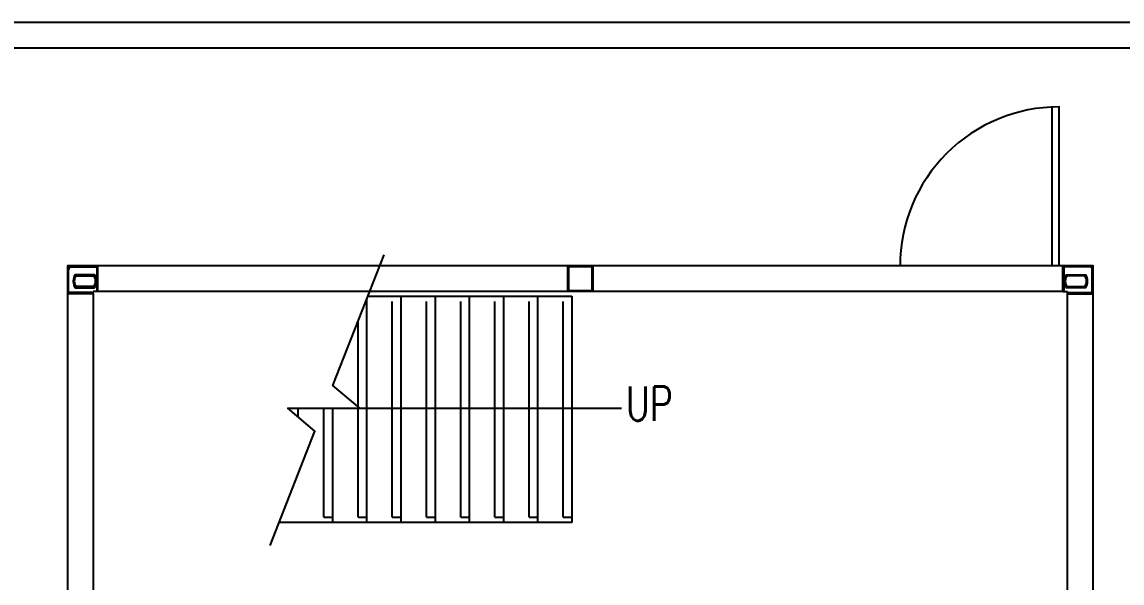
# Model space of a CAD drawing. Header units: millimetres. Extents: x 4133871 to 4440428, y -545651 to -495191.
# Drawn here: x 4273001.8 to 4273387.8, y -499394.2 to -499197.5 of the extents above; entities that cross this region are included whole.
import ezdxf

# ---------------------------------------------------------------- set-up
doc = ezdxf.new("R2010")
doc.units = ezdxf.units.MM
doc.header["$LTSCALE"] = 60
doc.layers.add('DITCH', color=7, linetype='Continuous', lineweight=0)
doc.styles.get("Standard").update_dxf_attribs({"font": 'romans.shx', "width": 0.75, "bigfont": 'whgtxt.shx'})

# ---------------------------------------------------------------- blocks, each defined once
blk = doc.blocks.new('KEY PLAN_NEW')
at = {"color": 253}
for p, q in [((-2548.66, -1011.94, 46), (-2548.66, -993.36, 46)), ((-2605.36, -1011.94, 46), (-2605.36, -1014.94, 46)), ((-2605.36, -1011.94, 46), (-2602.36, -1011.94, 46)), ((-2602.48, -1012.06, 46), (-2605.24, -1012.06, 46)), ((-2602.48, -1012.06, 46), (-2605.24, -1012.06, 46)), ((-2605.24, -1012.06, 46), (-2605.24, -1014.82, 46)), ((-2602.48, -1014.82, 46), (-2602.48, -1012.06, 46)), ((-2602.36, -1014.94, 46), (-2602.36, -1011.94, 46)), ((-2660.86, -1015.18, 46), (-2660.86, -1014.94, 46)), ((-2660.3, -1014.94, 46), (-2660.86, -1014.94, 46)), ((-2660.86, -1015.18, 46), (-2660.86, -1068.7, 46)), ((-2547.42, -1014.94, 46), (-2660.3, -1014.94, 46)), ((-2602.36, -1014.94, 46), (-2605.36, -1014.94, 46)), ((-2605.24, -1014.82, 46), (-2602.48, -1014.82, 46)), ((-2547.42, -1014.94, 46), (-2546.86, -1014.94, 46)), ((-2546.86, -1015.18, 46), (-2546.86, -1014.94, 46)), ((-2546.86, -1068.7, 46), (-2546.86, -1015.18, 46)), ((-2628.86, -1015.82, 46), (-2628.86, -1041.94, 46)), ((-2628.73, -1015.49, 46), (-2604.86, -1015.49, 46)), ((-2625.86, -1041.3, 46), (-2625.86, -1016.09, 46)), ((-2624.86, -1015.49, 46), (-2624.86, -1041.94, 46)), ((-2621.86, -1041.3, 46), (-2621.86, -1016.09, 46)), ((-2620.86, -1015.49, 46), (-2620.86, -1041.94, 46)), ((-2617.86, -1041.3, 46), (-2617.86, -1016.09, 46)), ((-2616.86, -1015.49, 46), (-2616.86, -1041.94, 46)), ((-2613.86, -1041.3, 46), (-2613.86, -1016.09, 46)), ((-2612.86, -1015.49, 46), (-2612.86, -1041.94, 46)), ((-2609.86, -1041.3, 46), (-2609.86, -1016.09, 46)), ((-2608.86, -1015.49, 46), (-2608.86, -1041.94, 46)), ((-2605.86, -1041.3, 46), (-2605.86, -1016.09, 46)), ((-2604.86, -1015.49, 46), (-2604.86, -1036.87, 46)), ((-2604.86, -1015.49, 46), (-2604.86, -1041.94, 46)), ((-2629.86, -1041.3, 46), (-2629.86, -1018.38, 46)), ((-2638.07, -1028.56, 46), (-2599.04, -1028.56, 46)), ((-2633.86, -1041.3, 46), (-2633.86, -1028.56, 46)), ((-2632.86, -1028.56, 46), (-2632.86, -1041.94, 46)), ((-2604.86, -1041.94, 46), (-2639.09, -1041.94, 46)), ((-2633.86, -1041.3, 46), (-2632.86, -1041.3, 46)), ((-2633.86, -1041.3, 46), (-2632.86, -1041.3, 46)), ((-2629.86, -1041.3, 46), (-2628.86, -1041.3, 46)), ((-2629.86, -1041.3, 46), (-2628.86, -1041.3, 46)), ((-2625.86, -1041.3, 46), (-2624.86, -1041.3, 46)), ((-2625.86, -1041.3, 46), (-2624.86, -1041.3, 46)), ((-2621.86, -1041.3, 46), (-2620.86, -1041.3, 46)), ((-2621.86, -1041.3, 46), (-2620.86, -1041.3, 46)), ((-2617.86, -1041.3, 46), (-2616.86, -1041.3, 46)), ((-2617.86, -1041.3, 46), (-2616.86, -1041.3, 46)), ((-2613.86, -1041.3, 46), (-2612.86, -1041.3, 46)), ((-2613.86, -1041.3, 46), (-2612.86, -1041.3, 46)), ((-2609.86, -1041.3, 46), (-2608.86, -1041.3, 46)), ((-2609.86, -1041.3, 46), (-2608.86, -1041.3, 46)), ((-2605.86, -1041.3, 46), (-2604.86, -1041.3, 46)), ((-2605.86, -1041.3, 46), (-2604.86, -1041.3, 46))]:
    blk.add_line(p, q, dxfattribs=at)
at = {"color": 253, "linetype": 'Continuous'}
for p, q in [((-2663.74, -1012.35, 46), (-2663.86, -1012.35, 46)), ((-2663.74, -1012.06, 46), (-2663.74, -1012.06, 46)), ((-2663.74, -1012.06, 46), (-2663.74, -1012.06, 46)), ((-2663.74, -1015.06, 46), (-2663.74, -1012.35, 46)), ((-2663.45, -1012.06, 46), (-2663.45, -1011.94, 46)), ((-2663.45, -1012.06, 46), (-2660.42, -1012.06, 46)), ((-2660.42, -1012.06, 46), (-2660.42, -1011.94, 46)), ((-2660.3, -1012.06, 46), (-2660.42, -1012.06, 46)), ((-2660.42, -1012.06, 46), (-2660.42, -1014.94, 46)), ((-2660.3, -1014.94, 46), (-2660.3, -1011.94, 46)), ((-2547.42, -1014.94, 46), (-2547.42, -1011.94, 46)), ((-2547.42, -1012.06, 46), (-2547.3, -1012.06, 46)), ((-2547.3, -1012.06, 46), (-2547.3, -1011.94, 46)), ((-2547.3, -1012.06, 46), (-2547.3, -1014.94, 46)), ((-2544.27, -1012.06, 46), (-2547.3, -1012.06, 46)), ((-2544.27, -1012.06, 46), (-2544.27, -1011.94, 46)), ((-2543.98, -1012.06, 46), (-2543.98, -1012.06, 46)), ((-2543.98, -1012.06, 46), (-2543.98, -1012.06, 46)), ((-2543.98, -1012.35, 46), (-2543.86, -1012.35, 46)), ((-2543.98, -1015.06, 46), (-2543.98, -1012.35, 46)), ((-2660.7, -1012.97, 46), (-2662.96, -1012.97, 46)), ((-2662.9, -1013.09, 46), (-2660.77, -1013.09, 46)), ((-2547.02, -1012.97, 46), (-2544.76, -1012.97, 46)), ((-2544.83, -1013.09, 46), (-2546.96, -1013.09, 46)), ((-2663.86, -1015.06, 46), (-2663.74, -1015.06, 46)), ((-2660.86, -1015.18, 46), (-2663.86, -1015.18, 46)), ((-2663.74, -1015.18, 46), (-2663.74, -1015.06, 46)), ((-2660.86, -1015.06, 46), (-2663.74, -1015.06, 46)), ((-2662.96, -1014.48, 46), (-2660.7, -1014.48, 46)), ((-2660.77, -1014.36, 46), (-2662.9, -1014.36, 46)), ((-2544.76, -1014.48, 46), (-2547.02, -1014.48, 46)), ((-2546.96, -1014.36, 46), (-2544.83, -1014.36, 46)), ((-2546.86, -1015.06, 46), (-2543.98, -1015.06, 46)), ((-2546.86, -1015.18, 46), (-2543.86, -1015.18, 46)), ((-2543.86, -1015.06, 46), (-2543.98, -1015.06, 46)), ((-2543.98, -1015.18, 46), (-2543.98, -1015.06, 46))]:
    blk.add_line(p, q, dxfattribs=at)
at = {"color": 253, "elevation": 46}
for points, format in [([(-2547.86, -1011.94), (-2547.86, -993.34, 0.414214), (-2566.46, -1011.94, 0.414214)], "xyb"), ([(-2629.65, -1028.56, 0, 2, 0), (-2623.65, -1028.56, 0, 0, 0), (-2626.48, -1028.56, 0, 0, 0)], "xyseb")]:
    blk.add_lwpolyline(points, format=format, dxfattribs=at)
for points in [[(-2640.15, -1044.64), (-2634.91, -1031.27), (-2638.07, -1028.56), (-2629.65, -1028.56), (-2632.81, -1025.9), (-2626.83, -1010.64)], [(-2543.86, -1071.94), (-2543.86, -1011.94), (-2663.86, -1011.94), (-2663.86, -1071.94)], [(-2636.86, -1029.6), (-2636.86, -1028.56)]]:
    blk.add_lwpolyline(points, dxfattribs=at)
at = {"color": 253, "linetype": 'Continuous'}
for centre, radius, start, end in [((-2663.45, -1012.35, 46), 0.41, 90, 180), ((-2663.45, -1012.35, 46), 0.29, 90, 180), ((-2660.42, -1012.06, 46), 0.12, 0, 90), ((-2547.3, -1012.06, 46), 0.12, 90, 180), ((-2544.27, -1012.35, 46), 0.41, 0, 90), ((-2544.27, -1012.35, 46), 0.29, 0, 90), ((-2661.83, -1013.72, 46), 1.36, 146.2792, 213.7208), ((-2661.83, -1013.72, 46), 1.24, 149.1964, 210.8036), ((-2661.83, -1013.72, 46), 1.24, 329.1964, 30.8036), ((-2661.83, -1013.72, 46), 1.36, 326.2792, 33.7208), ((-2545.89, -1013.72, 46), 1.36, 146.2792, 213.7208), ((-2545.89, -1013.72, 46), 1.24, 149.1964, 210.8036), ((-2545.89, -1013.72, 46), 1.24, 329.1964, 30.8036), ((-2545.89, -1013.72, 46), 1.36, 326.2792, 33.7208), ((-2663.74, -1015.06, 46), 0.12, 180, 270), ((-2543.98, -1015.06, 46), 0.12, 270, 0)]:
    blk.add_arc(centre, radius, start, end, dxfattribs=at)
for points, knots in [([(-2662.96, -1012.97, 46), (-2662.96, -1012.97, 46), (-2662.96, -1012.97, 46), (-2662.96, -1012.97, 46), (-2662.96, -1012.97, 46), (-2662.96, -1012.97, 46), (-2662.96, -1012.98, 46), (-2662.96, -1012.98, 46), (-2662.95, -1012.98, 46), (-2662.95, -1012.99, 46), (-2662.95, -1012.99, 46), (-2662.95, -1013, 46), (-2662.94, -1013, 46), (-2662.94, -1013.01, 46), (-2662.94, -1013.01, 46), (-2662.94, -1013.01, 46), (-2662.94, -1013.01, 46), (-2662.94, -1013.01, 46), (-2662.94, -1013.02, 46), (-2662.94, -1013.02, 46), (-2662.93, -1013.03, 46), (-2662.93, -1013.03, 46), (-2662.93, -1013.04, 46), (-2662.92, -1013.04, 46), (-2662.92, -1013.04, 46), (-2662.92, -1013.04, 46), (-2662.92, -1013.04, 46), (-2662.92, -1013.05, 46), (-2662.92, -1013.05, 46), (-2662.92, -1013.05, 46), (-2662.92, -1013.05, 46), (-2662.92, -1013.06, 46), (-2662.91, -1013.06, 46), (-2662.91, -1013.06, 46), (-2662.91, -1013.07, 46), (-2662.91, -1013.07, 46), (-2662.91, -1013.07, 46), (-2662.91, -1013.07, 46), (-2662.91, -1013.07, 46), (-2662.91, -1013.07, 46), (-2662.9, -1013.07, 46), (-2662.9, -1013.08, 46), (-2662.9, -1013.08, 46), (-2662.9, -1013.08, 46), (-2662.9, -1013.08, 46), (-2662.9, -1013.08, 46), (-2662.9, -1013.08, 46), (-2662.9, -1013.08, 46), (-2662.9, -1013.09, 46), (-2662.9, -1013.09, 46), (-2662.9, -1013.09, 46), (-2662.9, -1013.09, 46), (-2662.9, -1013.09, 46), (-2662.9, -1013.09, 46)], [0, 0, 0, 0, 0.00782, 0.00782, 0.015639, 0.031279, 0.031279, 0.062557, 0.062557, 0.125114, 0.125114, 0.187671, 0.187671, 0.21895, 0.21895, 0.234589, 0.234589, 0.250228, 0.250228, 0.312785, 0.312785, 0.375342, 0.375342, 0.437899, 0.437899, 0.453538, 0.453538, 0.469178, 0.469178, 0.500456, 0.500456, 0.563013, 0.563013, 0.62557, 0.62557, 0.641209, 0.641209, 0.656849, 0.656849, 0.688127, 0.688127, 0.750684, 0.750684, 0.813241, 0.813241, 0.828881, 0.828881, 0.84452, 0.84452, 0.875798, 0.875798, 0.938355, 1, 1, 1, 1]), ([(-2660.7, -1012.97, 46), (-2660.7, -1012.97, 46), (-2660.7, -1012.97, 46), (-2660.7, -1012.97, 46), (-2660.7, -1012.97, 46), (-2660.7, -1012.97, 46), (-2660.7, -1012.98, 46), (-2660.71, -1012.98, 46), (-2660.71, -1012.98, 46), (-2660.71, -1012.99, 46), (-2660.71, -1012.99, 46), (-2660.72, -1013, 46), (-2660.72, -1013, 46), (-2660.72, -1013.01, 46), (-2660.72, -1013.01, 46), (-2660.72, -1013.01, 46), (-2660.72, -1013.01, 46), (-2660.72, -1013.01, 46), (-2660.73, -1013.02, 46), (-2660.73, -1013.02, 46), (-2660.73, -1013.03, 46), (-2660.73, -1013.03, 46), (-2660.74, -1013.04, 46), (-2660.74, -1013.04, 46), (-2660.74, -1013.04, 46), (-2660.74, -1013.04, 46), (-2660.74, -1013.04, 46), (-2660.74, -1013.05, 46), (-2660.74, -1013.05, 46), (-2660.74, -1013.05, 46), (-2660.75, -1013.05, 46), (-2660.75, -1013.06, 46), (-2660.75, -1013.06, 46), (-2660.75, -1013.06, 46), (-2660.75, -1013.07, 46), (-2660.75, -1013.07, 46), (-2660.76, -1013.07, 46), (-2660.76, -1013.07, 46), (-2660.76, -1013.07, 46), (-2660.76, -1013.07, 46), (-2660.76, -1013.07, 46), (-2660.76, -1013.08, 46), (-2660.76, -1013.08, 46), (-2660.76, -1013.08, 46), (-2660.76, -1013.08, 46), (-2660.76, -1013.08, 46), (-2660.76, -1013.08, 46), (-2660.76, -1013.08, 46), (-2660.76, -1013.09, 46), (-2660.76, -1013.09, 46), (-2660.77, -1013.09, 46), (-2660.77, -1013.09, 46), (-2660.77, -1013.09, 46), (-2660.77, -1013.09, 46)], [0, 0, 0, 0, 0.00782, 0.00782, 0.015639, 0.031279, 0.031279, 0.062557, 0.062557, 0.125114, 0.125114, 0.187671, 0.187671, 0.21895, 0.21895, 0.234589, 0.234589, 0.250228, 0.250228, 0.312785, 0.312785, 0.375342, 0.375342, 0.437899, 0.437899, 0.453538, 0.453538, 0.469178, 0.469178, 0.500456, 0.500456, 0.563013, 0.563013, 0.62557, 0.62557, 0.641209, 0.641209, 0.656849, 0.656849, 0.688127, 0.688127, 0.750684, 0.750684, 0.813241, 0.813241, 0.828881, 0.828881, 0.84452, 0.84452, 0.875798, 0.875798, 0.938355, 1, 1, 1, 1]), ([(-2547.02, -1012.97, 46), (-2547.02, -1012.97, 46), (-2547.02, -1012.97, 46), (-2547.02, -1012.97, 46), (-2547.02, -1012.97, 46), (-2547.02, -1012.97, 46), (-2547.02, -1012.98, 46), (-2547.02, -1012.98, 46), (-2547.02, -1012.98, 46), (-2547.01, -1012.99, 46), (-2547.01, -1012.99, 46), (-2547.01, -1013, 46), (-2547, -1013, 46), (-2547, -1013.01, 46), (-2547, -1013.01, 46), (-2547, -1013.01, 46), (-2547, -1013.01, 46), (-2547, -1013.01, 46), (-2547, -1013.02, 46), (-2547, -1013.02, 46), (-2546.99, -1013.03, 46), (-2546.99, -1013.03, 46), (-2546.99, -1013.04, 46), (-2546.98, -1013.04, 46), (-2546.98, -1013.04, 46), (-2546.98, -1013.04, 46), (-2546.98, -1013.04, 46), (-2546.98, -1013.05, 46), (-2546.98, -1013.05, 46), (-2546.98, -1013.05, 46), (-2546.98, -1013.05, 46), (-2546.98, -1013.06, 46), (-2546.97, -1013.06, 46), (-2546.97, -1013.06, 46), (-2546.97, -1013.07, 46), (-2546.97, -1013.07, 46), (-2546.97, -1013.07, 46), (-2546.97, -1013.07, 46), (-2546.97, -1013.07, 46), (-2546.97, -1013.07, 46), (-2546.96, -1013.07, 46), (-2546.96, -1013.08, 46), (-2546.96, -1013.08, 46), (-2546.96, -1013.08, 46), (-2546.96, -1013.08, 46), (-2546.96, -1013.08, 46), (-2546.96, -1013.08, 46), (-2546.96, -1013.08, 46), (-2546.96, -1013.09, 46), (-2546.96, -1013.09, 46), (-2546.96, -1013.09, 46), (-2546.96, -1013.09, 46), (-2546.96, -1013.09, 46), (-2546.96, -1013.09, 46)], [0, 0, 0, 0, 0.00782, 0.00782, 0.015639, 0.031279, 0.031279, 0.062557, 0.062557, 0.125114, 0.125114, 0.187671, 0.187671, 0.21895, 0.21895, 0.234589, 0.234589, 0.250228, 0.250228, 0.312785, 0.312785, 0.375342, 0.375342, 0.437899, 0.437899, 0.453538, 0.453538, 0.469178, 0.469178, 0.500456, 0.500456, 0.563013, 0.563013, 0.62557, 0.62557, 0.641209, 0.641209, 0.656849, 0.656849, 0.688127, 0.688127, 0.750684, 0.750684, 0.813241, 0.813241, 0.828881, 0.828881, 0.84452, 0.84452, 0.875798, 0.875798, 0.938355, 1, 1, 1, 1]), ([(-2544.76, -1012.97, 46), (-2544.76, -1012.97, 46), (-2544.76, -1012.97, 46), (-2544.76, -1012.97, 46), (-2544.76, -1012.97, 46), (-2544.76, -1012.97, 46), (-2544.76, -1012.98, 46), (-2544.77, -1012.98, 46), (-2544.77, -1012.98, 46), (-2544.77, -1012.99, 46), (-2544.77, -1012.99, 46), (-2544.78, -1013, 46), (-2544.78, -1013, 46), (-2544.78, -1013.01, 46), (-2544.78, -1013.01, 46), (-2544.78, -1013.01, 46), (-2544.78, -1013.01, 46), (-2544.78, -1013.01, 46), (-2544.79, -1013.02, 46), (-2544.79, -1013.02, 46), (-2544.79, -1013.03, 46), (-2544.79, -1013.03, 46), (-2544.8, -1013.04, 46), (-2544.8, -1013.04, 46), (-2544.8, -1013.04, 46), (-2544.8, -1013.04, 46), (-2544.8, -1013.04, 46), (-2544.8, -1013.05, 46), (-2544.8, -1013.05, 46), (-2544.8, -1013.05, 46), (-2544.81, -1013.05, 46), (-2544.81, -1013.06, 46), (-2544.81, -1013.06, 46), (-2544.81, -1013.06, 46), (-2544.81, -1013.07, 46), (-2544.81, -1013.07, 46), (-2544.82, -1013.07, 46), (-2544.82, -1013.07, 46), (-2544.82, -1013.07, 46), (-2544.82, -1013.07, 46), (-2544.82, -1013.07, 46), (-2544.82, -1013.08, 46), (-2544.82, -1013.08, 46), (-2544.82, -1013.08, 46), (-2544.82, -1013.08, 46), (-2544.82, -1013.08, 46), (-2544.82, -1013.08, 46), (-2544.82, -1013.08, 46), (-2544.82, -1013.09, 46), (-2544.82, -1013.09, 46), (-2544.83, -1013.09, 46), (-2544.83, -1013.09, 46), (-2544.83, -1013.09, 46), (-2544.83, -1013.09, 46)], [0, 0, 0, 0, 0.00782, 0.00782, 0.015639, 0.031279, 0.031279, 0.062557, 0.062557, 0.125114, 0.125114, 0.187671, 0.187671, 0.21895, 0.21895, 0.234589, 0.234589, 0.250228, 0.250228, 0.312785, 0.312785, 0.375342, 0.375342, 0.437899, 0.437899, 0.453538, 0.453538, 0.469178, 0.469178, 0.500456, 0.500456, 0.563013, 0.563013, 0.62557, 0.62557, 0.641209, 0.641209, 0.656849, 0.656849, 0.688127, 0.688127, 0.750684, 0.750684, 0.813241, 0.813241, 0.828881, 0.828881, 0.84452, 0.84452, 0.875798, 0.875798, 0.938355, 1, 1, 1, 1]), ([(-2662.9, -1014.36, 46), (-2662.9, -1014.36, 46), (-2662.9, -1014.36, 46), (-2662.9, -1014.36, 46), (-2662.9, -1014.36, 46), (-2662.9, -1014.36, 46), (-2662.9, -1014.36, 46), (-2662.9, -1014.36, 46), (-2662.9, -1014.36, 46), (-2662.9, -1014.36, 46), (-2662.9, -1014.37, 46), (-2662.9, -1014.37, 46), (-2662.9, -1014.37, 46), (-2662.9, -1014.37, 46), (-2662.91, -1014.38, 46), (-2662.91, -1014.38, 46), (-2662.91, -1014.38, 46), (-2662.91, -1014.38, 46), (-2662.91, -1014.38, 46), (-2662.91, -1014.38, 46), (-2662.91, -1014.38, 46), (-2662.91, -1014.39, 46), (-2662.92, -1014.39, 46), (-2662.92, -1014.39, 46), (-2662.92, -1014.4, 46), (-2662.92, -1014.4, 46), (-2662.92, -1014.4, 46), (-2662.92, -1014.4, 46), (-2662.92, -1014.4, 46), (-2662.92, -1014.4, 46), (-2662.92, -1014.41, 46), (-2662.93, -1014.41, 46), (-2662.93, -1014.42, 46), (-2662.93, -1014.42, 46), (-2662.94, -1014.43, 46), (-2662.94, -1014.43, 46), (-2662.94, -1014.44, 46), (-2662.94, -1014.44, 46), (-2662.94, -1014.44, 46), (-2662.94, -1014.44, 46), (-2662.94, -1014.44, 46), (-2662.94, -1014.44, 46), (-2662.95, -1014.45, 46), (-2662.95, -1014.45, 46), (-2662.95, -1014.46, 46), (-2662.95, -1014.46, 46), (-2662.96, -1014.47, 46), (-2662.96, -1014.47, 46), (-2662.96, -1014.47, 46), (-2662.96, -1014.48, 46), (-2662.96, -1014.48, 46), (-2662.96, -1014.48, 46), (-2662.96, -1014.48, 46), (-2662.96, -1014.48, 46)], [0, 0, 0, 0, 0.06206, 0.12459, 0.12459, 0.155854, 0.155854, 0.171487, 0.171487, 0.187119, 0.187119, 0.249648, 0.249648, 0.312178, 0.312178, 0.343442, 0.343442, 0.359075, 0.359075, 0.374707, 0.374707, 0.437236, 0.437236, 0.499766, 0.499766, 0.53103, 0.53103, 0.546663, 0.546663, 0.562295, 0.562295, 0.624824, 0.624824, 0.687353, 0.687353, 0.749883, 0.749883, 0.765515, 0.765515, 0.781147, 0.781147, 0.812412, 0.812412, 0.874941, 0.874941, 0.937471, 0.937471, 0.968735, 0.968735, 0.984368, 0.992184, 0.992184, 1, 1, 1, 1]), ([(-2660.77, -1014.36, 46), (-2660.77, -1014.36, 46), (-2660.77, -1014.36, 46), (-2660.77, -1014.36, 46), (-2660.76, -1014.36, 46), (-2660.76, -1014.36, 46), (-2660.76, -1014.36, 46), (-2660.76, -1014.36, 46), (-2660.76, -1014.36, 46), (-2660.76, -1014.36, 46), (-2660.76, -1014.37, 46), (-2660.76, -1014.37, 46), (-2660.76, -1014.37, 46), (-2660.76, -1014.37, 46), (-2660.76, -1014.38, 46), (-2660.76, -1014.38, 46), (-2660.76, -1014.38, 46), (-2660.76, -1014.38, 46), (-2660.75, -1014.38, 46), (-2660.75, -1014.38, 46), (-2660.75, -1014.38, 46), (-2660.75, -1014.39, 46), (-2660.75, -1014.39, 46), (-2660.75, -1014.39, 46), (-2660.74, -1014.4, 46), (-2660.74, -1014.4, 46), (-2660.74, -1014.4, 46), (-2660.74, -1014.4, 46), (-2660.74, -1014.4, 46), (-2660.74, -1014.4, 46), (-2660.74, -1014.41, 46), (-2660.74, -1014.41, 46), (-2660.73, -1014.42, 46), (-2660.73, -1014.42, 46), (-2660.73, -1014.43, 46), (-2660.73, -1014.43, 46), (-2660.72, -1014.44, 46), (-2660.72, -1014.44, 46), (-2660.72, -1014.44, 46), (-2660.72, -1014.44, 46), (-2660.72, -1014.44, 46), (-2660.72, -1014.44, 46), (-2660.72, -1014.45, 46), (-2660.71, -1014.45, 46), (-2660.71, -1014.46, 46), (-2660.71, -1014.46, 46), (-2660.71, -1014.47, 46), (-2660.7, -1014.47, 46), (-2660.7, -1014.47, 46), (-2660.7, -1014.48, 46), (-2660.7, -1014.48, 46), (-2660.7, -1014.48, 46), (-2660.7, -1014.48, 46), (-2660.7, -1014.48, 46)], [0, 0, 0, 0, 0.06206, 0.12459, 0.12459, 0.155854, 0.155854, 0.171487, 0.171487, 0.187119, 0.187119, 0.249648, 0.249648, 0.312178, 0.312178, 0.343442, 0.343442, 0.359075, 0.359075, 0.374707, 0.374707, 0.437236, 0.437236, 0.499766, 0.499766, 0.53103, 0.53103, 0.546663, 0.546663, 0.562295, 0.562295, 0.624824, 0.624824, 0.687353, 0.687353, 0.749883, 0.749883, 0.765515, 0.765515, 0.781147, 0.781147, 0.812412, 0.812412, 0.874941, 0.874941, 0.937471, 0.937471, 0.968735, 0.968735, 0.984368, 0.992184, 0.992184, 1, 1, 1, 1]), ([(-2546.96, -1014.36, 46), (-2546.96, -1014.36, 46), (-2546.96, -1014.36, 46), (-2546.96, -1014.36, 46), (-2546.96, -1014.36, 46), (-2546.96, -1014.36, 46), (-2546.96, -1014.36, 46), (-2546.96, -1014.36, 46), (-2546.96, -1014.36, 46), (-2546.96, -1014.36, 46), (-2546.96, -1014.37, 46), (-2546.96, -1014.37, 46), (-2546.96, -1014.37, 46), (-2546.96, -1014.37, 46), (-2546.97, -1014.38, 46), (-2546.97, -1014.38, 46), (-2546.97, -1014.38, 46), (-2546.97, -1014.38, 46), (-2546.97, -1014.38, 46), (-2546.97, -1014.38, 46), (-2546.97, -1014.38, 46), (-2546.97, -1014.39, 46), (-2546.98, -1014.39, 46), (-2546.98, -1014.39, 46), (-2546.98, -1014.4, 46), (-2546.98, -1014.4, 46), (-2546.98, -1014.4, 46), (-2546.98, -1014.4, 46), (-2546.98, -1014.4, 46), (-2546.98, -1014.4, 46), (-2546.98, -1014.41, 46), (-2546.99, -1014.41, 46), (-2546.99, -1014.42, 46), (-2546.99, -1014.42, 46), (-2547, -1014.43, 46), (-2547, -1014.43, 46), (-2547, -1014.44, 46), (-2547, -1014.44, 46), (-2547, -1014.44, 46), (-2547, -1014.44, 46), (-2547, -1014.44, 46), (-2547, -1014.44, 46), (-2547.01, -1014.45, 46), (-2547.01, -1014.45, 46), (-2547.01, -1014.46, 46), (-2547.02, -1014.46, 46), (-2547.02, -1014.47, 46), (-2547.02, -1014.47, 46), (-2547.02, -1014.47, 46), (-2547.02, -1014.48, 46), (-2547.02, -1014.48, 46), (-2547.02, -1014.48, 46), (-2547.02, -1014.48, 46), (-2547.02, -1014.48, 46)], [0, 0, 0, 0, 0.06206, 0.12459, 0.12459, 0.155854, 0.155854, 0.171487, 0.171487, 0.187119, 0.187119, 0.249648, 0.249648, 0.312178, 0.312178, 0.343442, 0.343442, 0.359075, 0.359075, 0.374707, 0.374707, 0.437236, 0.437236, 0.499766, 0.499766, 0.53103, 0.53103, 0.546663, 0.546663, 0.562295, 0.562295, 0.624824, 0.624824, 0.687353, 0.687353, 0.749883, 0.749883, 0.765515, 0.765515, 0.781147, 0.781147, 0.812412, 0.812412, 0.874941, 0.874941, 0.937471, 0.937471, 0.968735, 0.968735, 0.984368, 0.992184, 0.992184, 1, 1, 1, 1]), ([(-2544.83, -1014.36, 46), (-2544.83, -1014.36, 46), (-2544.83, -1014.36, 46), (-2544.83, -1014.36, 46), (-2544.82, -1014.36, 46), (-2544.82, -1014.36, 46), (-2544.82, -1014.36, 46), (-2544.82, -1014.36, 46), (-2544.82, -1014.36, 46), (-2544.82, -1014.36, 46), (-2544.82, -1014.37, 46), (-2544.82, -1014.37, 46), (-2544.82, -1014.37, 46), (-2544.82, -1014.37, 46), (-2544.82, -1014.38, 46), (-2544.82, -1014.38, 46), (-2544.82, -1014.38, 46), (-2544.82, -1014.38, 46), (-2544.81, -1014.38, 46), (-2544.81, -1014.38, 46), (-2544.81, -1014.38, 46), (-2544.81, -1014.39, 46), (-2544.81, -1014.39, 46), (-2544.81, -1014.39, 46), (-2544.8, -1014.4, 46), (-2544.8, -1014.4, 46), (-2544.8, -1014.4, 46), (-2544.8, -1014.4, 46), (-2544.8, -1014.4, 46), (-2544.8, -1014.4, 46), (-2544.8, -1014.41, 46), (-2544.8, -1014.41, 46), (-2544.79, -1014.42, 46), (-2544.79, -1014.42, 46), (-2544.79, -1014.43, 46), (-2544.79, -1014.43, 46), (-2544.78, -1014.44, 46), (-2544.78, -1014.44, 46), (-2544.78, -1014.44, 46), (-2544.78, -1014.44, 46), (-2544.78, -1014.44, 46), (-2544.78, -1014.44, 46), (-2544.78, -1014.45, 46), (-2544.77, -1014.45, 46), (-2544.77, -1014.46, 46), (-2544.77, -1014.46, 46), (-2544.77, -1014.47, 46), (-2544.76, -1014.47, 46), (-2544.76, -1014.47, 46), (-2544.76, -1014.48, 46), (-2544.76, -1014.48, 46), (-2544.76, -1014.48, 46), (-2544.76, -1014.48, 46), (-2544.76, -1014.48, 46)], [0, 0, 0, 0, 0.06206, 0.12459, 0.12459, 0.155854, 0.155854, 0.171487, 0.171487, 0.187119, 0.187119, 0.249648, 0.249648, 0.312178, 0.312178, 0.343442, 0.343442, 0.359075, 0.359075, 0.374707, 0.374707, 0.437236, 0.437236, 0.499766, 0.499766, 0.53103, 0.53103, 0.546663, 0.546663, 0.562295, 0.562295, 0.624824, 0.624824, 0.687353, 0.687353, 0.749883, 0.749883, 0.765515, 0.765515, 0.781147, 0.781147, 0.812412, 0.812412, 0.874941, 0.874941, 0.937471, 0.937471, 0.968735, 0.968735, 0.984368, 0.992184, 0.992184, 1, 1, 1, 1])]:
    blk.add_open_spline(points, degree=3, knots=knots, dxfattribs=at)
at = {"layer": 'DITCH', "color": 253, "lineweight": -3}
for p, q in [((-2885.31, -983.42), (-1730.42, -983.42)), ((-2885.31, -986.42), (-1727.42, -986.42))]:
    blk.add_line(p, q, dxfattribs=at)
at = {"color": 253, "insert": (-2593.03, -1026.03, 46), "char_height": 4, "attachment_point": 3}
blk.add_mtext_dynamic_manual_height_columns('UP', width=2329.9769, gutter_width=1, heights=[0], dxfattribs=at)

msp = doc.modelspace()

# ---------------------------------------------------------------- block references
at = {"xscale": 3, "yscale": 3, "zscale": 3}
msp.add_blockref('KEY PLAN_NEW', (4281009.3, -496247.22), dxfattribs=at)

doc.saveas('drawing.dxf')
